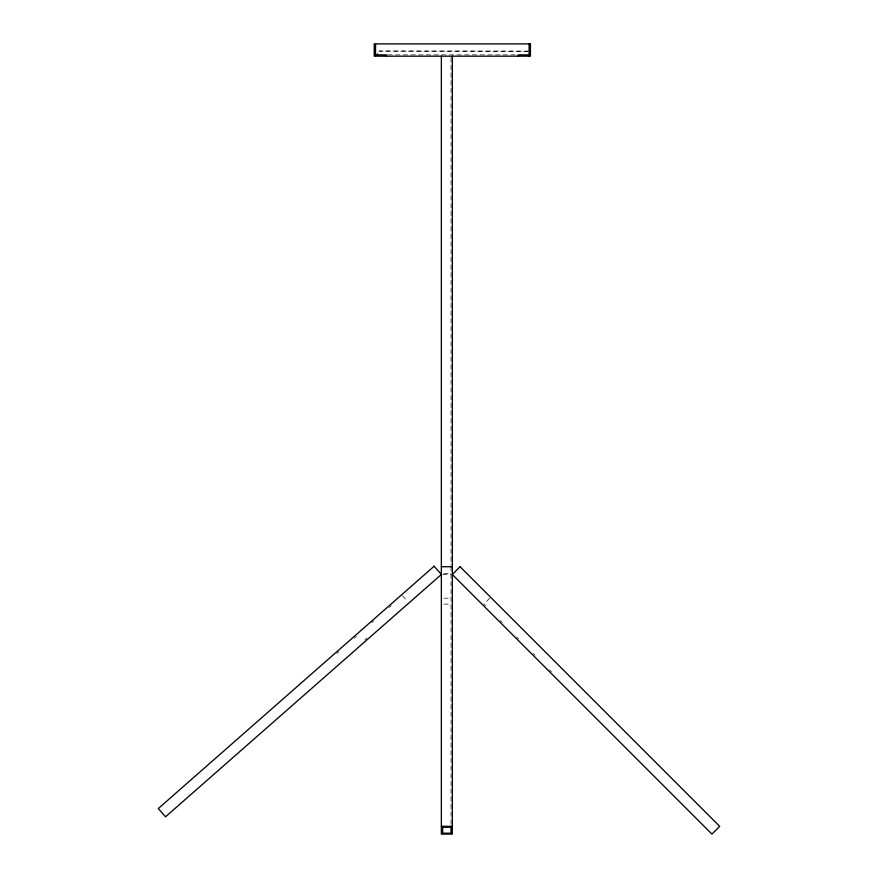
<?xml version="1.0" encoding="UTF-8"?>
<svg xmlns="http://www.w3.org/2000/svg" width="878" height="878" viewBox="0 0 878 878"><rect width="100%" height="100%" fill="white"/><g stroke="black" fill="none" stroke-linecap="round" stroke-linejoin="round"><path stroke-width="0.66" stroke-dasharray="4.39 3.29" d="M489.715 598.192L483.789 604.119L485.721 606.05M336.801 653.462L338.864 651.663M354.262 638.13L356.314 636.32M371.723 622.787L373.776 620.987M389.173 607.455L391.226 605.655M364.93 639.908L366.982 638.108M529.127 51.078L377.595 51.078L377.595 54.875M527.941 51.308L379.515 51.078M387.878 54.875L516.846 54.875M443.851 573.575L451.04 573.575M442.731 574.486L450.963 574.486M443.851 598.192L451.04 598.192M443.851 604.119L451.04 604.119M500.219 620.548L502.161 622.48M516.659 636.978L518.591 638.91M533.089 653.408L535.02 655.339M549.518 669.837L551.45 671.769M402.53 595.723L407.271 601.123M451.04 57.542L451.04 564.894M451.04 566.266L451.04 827.263"/><path stroke-width="1.32" d="M375.532 54.875L386.507 54.875L386.507 56.17M529.127 54.875L518.163 54.875L518.163 56.17M441.36 566.727L452.335 566.727M441.36 826.341L452.335 826.341M442.655 827.263L451.04 827.263M529.127 43.9L529.127 56.17M452.335 56.17L452.335 834.1L441.36 834.1L441.36 56.17M451.04 826.33L451.04 833.189L442.655 833.189L442.655 826.33M375.532 43.9L375.532 56.17M460.094 566.727L452.335 574.486L711.948 834.1L719.697 826.341L460.094 566.727M434.116 566.244L158.303 808.561L165.536 816.803L441.36 574.486L434.116 566.244M530.422 43.9L374.237 43.9L374.237 56.17L530.422 56.17L530.422 43.9"/></g></svg>
